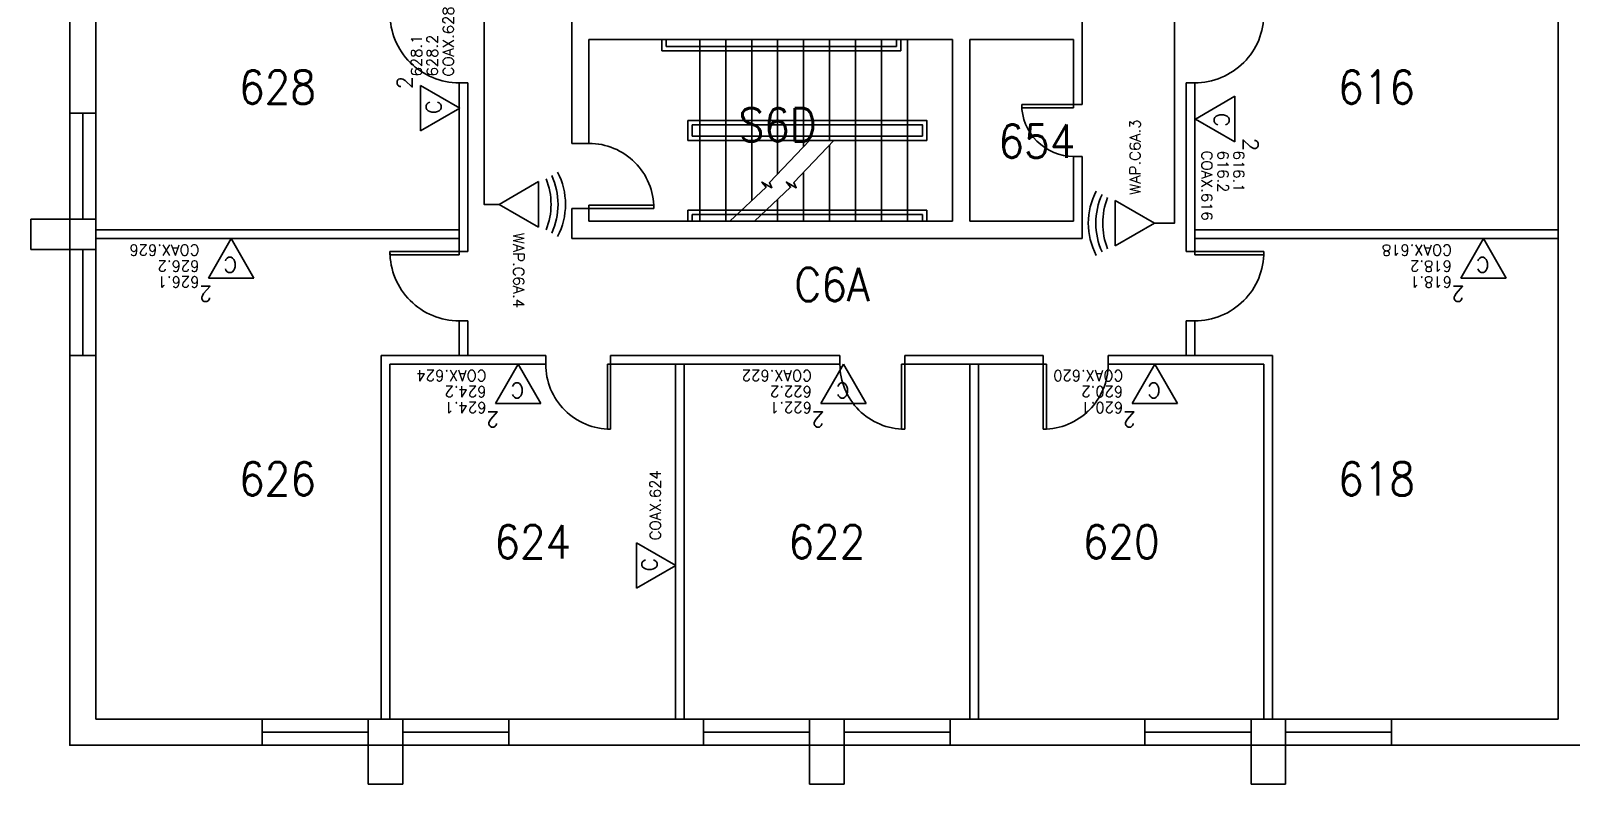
# Model space of a CAD drawing. Header units: inches. Extents: x -460 to 10305, y -938 to 5356.
# Drawn here: x 7793 to 8505, y 1931 to 2279 of the extents above; entities that cross this region are included whole.
import ezdxf
from ezdxf.enums import TextEntityAlignment as Align

# ---------------------------------------------------------------- set-up
doc = ezdxf.new("R2010")
doc.units = ezdxf.units.IN
doc.header["$MEASUREMENT"] = 0
doc.set_wipeout_variables(frame=1)
for name, color, linetype in [('01-0263-06-DWG-BFP-ARCH$0$SP-DOORS', 5, 'Continuous'), ('01-0263-06-DWG-BFP-ARCH$0$SP-GROSS', 30, 'Continuous'), ('01-0263-06-DWG-BFP-ARCH$0$SP-GUARDRAIL', 150, 'Continuous'), ('01-0263-06-DWG-BFP-ARCH$0$SP-RMNO', 7, 'Continuous'), ('01-0263-06-DWG-BFP-ARCH$0$SP-ROOM', 7, 'Continuous'), ('01-0263-06-DWG-BFP-ARCH$0$SP-STAIRS', 1, 'Continuous'), ('01-0263-06-DWG-BFP-ARCH$0$SP-WALL', 7, 'Continuous'), ('01-0263-06-DWG-BFP-ARCH$0$SP-WINDOWS', 6, 'Continuous'), ('T-Comm-E', 1, 'Continuous'), ('T-Comm-E-Wireless', 1, 'Continuous'), ('T-Comm-Path', 40, 'Continuous')]:
    doc.layers.add(name, color=color, linetype=linetype)
doc.layers.get('01-0263-06-DWG-BFP-ARCH$0$SP-ROOM').off()
doc.styles.add('01-0263-06-DWG-BFP-ARCH$0$ROMANS', font='ROMANS.shx', dxfattribs={"width": 0.9})
doc.styles.add('3-32', font='SIMPLEX.shx', dxfattribs={"height": 9})

# ---------------------------------------------------------------- blocks, each defined once
blk = doc.blocks.new('01-0263-06-DWG-BFP-ARCH$0$DOR00')
at = {"color": 0}
for p, q in [((0, 1), (0, 0)), ((1, 0), (1, 1))]:
    blk.add_line(p, q, dxfattribs=at)
blk = doc.blocks.new('01-0263-06-DWG-BFP-ARCH$0$DOR01')
at = {"color": 0}
for p, q in [((1, 1), (0, 1)), ((0, 1), (0, 0)), ((1, 0), (1, 1)), ((0, 0), (1, 0))]:
    blk.add_line(p, q, dxfattribs=at)
blk = doc.blocks.new('01-0263-06-DWG-BFP-ARCH$0$FMGRM1')
at = {"style": '01-0263-06-DWG-BFP-ARCH$0$ROMANS', "width": 0.9}
for tag, p in [('RMAREA', (0, -0.2836)), ('DATA1', (0, -0.443)), ('DATA2', (0, -0.6024)), ('DATA3', (0, -0.7618)), ('DATA4', (0, -0.9213)), ('DATA5', (0, -1.0807))]:
    blk.add_attdef(tag, text='', height=0.1172, dxfattribs=at).set_placement(p, align=Align.CENTER)
at = {"linetype": 'Continuous'}
blk.add_wipeout([(-0.375, -0.125), (0.375, -0.125), (0.375, 0.125), (-0.375, 0.125)], dxfattribs=at)
at = {"layer": '01-0263-06-DWG-BFP-ARCH$0$SP-RMNO', "style": '01-0263-06-DWG-BFP-ARCH$0$ROMANS', "width": 0.9}
blk.add_attdef('RMNUMB', text='', height=0.16, dxfattribs=at).set_placement((0, 0), align=Align.MIDDLE)
blk = doc.blocks.new('01-0263-06-DWG-BFP-ARCH', base_point=(1295.16, 1353.43))
at = {"layer": '01-0263-06-DWG-BFP-ARCH$0$SP-DOORS'}
for points in [[(1475.16, 1659.43, -0.414214), (1443.16, 1691.43, -0.414214)], [(1815.16, 1659.43, 0.414214), (1847.16, 1691.43, 0.414214)], [(1759.16, 1625.43, -0.414214), (1735.16, 1649.43, -0.414214)], [(1535.16, 1631.43, -0.414214), (1565.16, 1601.43, -0.414214)], [(1475.16, 1549.43, -0.414214), (1443.16, 1581.43, -0.414214)], [(1815.16, 1549.43, 0.414214), (1847.16, 1581.43, 0.414214)], [(1515.16, 1529.43, 0.414214), (1545.16, 1499.43, 0.414214)], [(1651.16, 1529.43, 0.414214), (1681.16, 1499.43, 0.414214)], [(1775.16, 1529.43, -0.414214), (1745.16, 1499.43, -0.414214)]]:
    blk.add_lwpolyline(points, format="xyb", dxfattribs=at)
at = {"layer": '01-0263-06-DWG-BFP-ARCH$0$SP-GROSS'}
blk.add_lwpolyline([(1995.16, 2641.43), (1295.16, 2641.43), (1295.15, 1353.42), (1995.16, 1353.43), (1995.16, 1353.43), (1995.16, 2641.43)], close=True, dxfattribs=at)
at = {"layer": '01-0263-06-DWG-BFP-ARCH$0$SP-GUARDRAIL'}
for p, q in [((1568.88, 1679.43), (1568.88, 1674.21)), ((1568.88, 1674.21), (1679.3, 1674.21)), ((1570.88, 1679.43), (1570.88, 1676.21)), ((1570.88, 1676.21), (1677.3, 1676.21)), ((1677.3, 1676.21), (1677.3, 1679.43)), ((1679.3, 1674.21), (1679.3, 1679.43)), ((1580.87, 1595.43), (1580.87, 1600.64)), ((1580.87, 1600.64), (1691.28, 1600.64)), ((1582.87, 1595.43), (1582.87, 1598.64)), ((1582.87, 1598.64), (1689.28, 1598.64)), ((1689.28, 1598.64), (1689.28, 1595.43)), ((1691.28, 1600.64), (1691.28, 1595.43))]:
    blk.add_line(p, q, dxfattribs=at)
for points in [[(1580.87, 1642.01), (1580.87, 1637.43)], [(1691.28, 1637.43), (1691.28, 1642.01), (1580.87, 1642.01)], [(1582.87, 1640.01), (1582.87, 1637.43)], [(1689.28, 1637.43), (1689.28, 1640.01), (1582.87, 1640.01)], [(1691.28, 1637.43), (1691.28, 1632.84), (1580.87, 1632.84)], [(1580.87, 1632.84), (1580.87, 1637.43)], [(1689.28, 1637.43), (1689.28, 1634.84), (1582.87, 1634.84)], [(1582.87, 1634.84), (1582.87, 1637.43)]]:
    blk.add_lwpolyline(points, dxfattribs=at)
at = {"layer": '01-0263-06-DWG-BFP-ARCH$0$SP-STAIRS'}
for p, q in [((1586.37, 1595.43), (1586.37, 1679.43)), ((1598.37, 1595.43), (1598.37, 1679.43)), ((1610.37, 1604.88), (1610.37, 1679.43)), ((1622.37, 1617.34), (1622.37, 1679.43)), ((1634.37, 1630.02), (1634.37, 1679.43)), ((1646.37, 1632.84), (1646.37, 1679.43)), ((1658.37, 1595.43), (1658.37, 1679.43)), ((1670.37, 1595.43), (1670.37, 1679.43)), ((1682.37, 1595.43), (1682.37, 1679.43)), ((1646.37, 1595.43), (1646.37, 1630.75)), ((1634.37, 1595.43), (1634.37, 1618.07)), ((1622.37, 1595.43), (1622.37, 1605.53))]:
    blk.add_line(p, q, dxfattribs=at)
for points in [[(1600.3, 1595.43), (1617.04, 1611.14), (1615.08, 1613.53), (1619.65, 1610.92), (1618.56, 1613.31), (1637.04, 1632.84)], [(1611.6, 1595.43), (1628.34, 1611.14), (1626.39, 1613.53), (1630.95, 1610.92), (1629.87, 1613.31), (1648.35, 1632.84)]]:
    blk.add_lwpolyline(points, dxfattribs=at)
at = {"layer": '01-0263-06-DWG-BFP-ARCH$0$SP-WALL'}
for p, q in [((1983.16, 2629.43), (1983.16, 1365.43)), ((1295.16, 1904.43), (1295.16, 1353.43)), ((1307.16, 1365.43), (1307.16, 1904.43)), ((1527.16, 1631.43), (1527.16, 1801.43)), ((1763.16, 1649.43), (1763.16, 1801.43)), ((1535.16, 1679.43), (1703.16, 1679.43)), ((1535.16, 1631.43), (1535.16, 1679.43)), ((1703.16, 1595.43), (1703.16, 1679.43)), ((1711.16, 1595.43), (1711.16, 1679.43)), ((1711.16, 1679.43), (1759.16, 1679.43)), ((1759.16, 1649.43), (1759.16, 1679.43)), ((1475.16, 1581.43), (1475.16, 1659.43)), ((1479.16, 1581.43), (1479.16, 1659.43)), ((1811.16, 1581.43), (1811.16, 1659.43)), ((1815.16, 1581.43), (1815.16, 1659.43)), ((1295.16, 1645.43), (1307.16, 1645.43)), ((1759.16, 1595.43), (1759.16, 1625.43)), ((1763.16, 1587.43), (1763.16, 1625.43)), ((1307.16, 1596.43), (1277.16, 1596.43)), ((1277.16, 1596.43), (1277.16, 1582.43)), ((1295.16, 1596.43), (1295.16, 1582.43)), ((1527.16, 1587.43), (1527.16, 1601.43)), ((1535.16, 1595.43), (1535.16, 1601.43)), ((1535.16, 1595.43), (1703.16, 1595.43)), ((1711.16, 1595.43), (1759.16, 1595.43)), ((1307.16, 1591.43), (1475.16, 1591.43)), ((1983.16, 1591.43), (1815.16, 1591.43)), ((1277.16, 1582.43), (1307.16, 1582.43)), ((1307.16, 1587.43), (1475.16, 1587.43)), ((1527.16, 1587.43), (1763.16, 1587.43)), ((1983.16, 1587.43), (1815.16, 1587.43)), ((1475.16, 1533.43), (1475.16, 1549.43)), ((1479.16, 1533.43), (1479.16, 1549.43)), ((1811.16, 1533.43), (1811.16, 1549.43)), ((1815.16, 1533.43), (1815.16, 1549.43)), ((1295.16, 1533.43), (1307.16, 1533.43)), ((1439.16, 1533.43), (1515.16, 1533.43)), ((1439.16, 1365.43), (1439.16, 1533.43)), ((1545.16, 1533.43), (1651.16, 1533.43)), ((1681.16, 1533.43), (1745.16, 1533.43)), ((1775.16, 1533.43), (1851.16, 1533.43)), ((1851.16, 1365.43), (1851.16, 1533.43)), ((1443.16, 1529.43), (1515.16, 1529.43)), ((1443.16, 1365.43), (1443.16, 1529.43)), ((1545.16, 1529.43), (1651.16, 1529.43)), ((1575.16, 1365.43), (1575.16, 1529.43)), ((1579.16, 1365.43), (1579.16, 1529.43)), ((1681.16, 1529.43), (1745.16, 1529.43)), ((1711.16, 1365.43), (1711.16, 1529.43)), ((1715.16, 1365.43), (1715.16, 1529.43)), ((1775.16, 1529.43), (1847.16, 1529.43)), ((1847.16, 1365.43), (1847.16, 1529.43)), ((1307.16, 1365.43), (1983.16, 1365.43)), ((1384.16, 1365.43), (1384.16, 1353.43)), ((1433.16, 1365.43), (1433.16, 1335.43)), ((1449.16, 1365.43), (1433.16, 1365.43)), ((1449.16, 1335.43), (1449.16, 1365.43)), ((1498.16, 1365.43), (1498.16, 1353.43)), ((1588.16, 1365.43), (1588.16, 1353.43)), ((1653.16, 1365.43), (1637.16, 1365.43)), ((1637.16, 1365.43), (1637.16, 1335.43)), ((1653.16, 1335.43), (1653.16, 1365.43)), ((1702.16, 1365.43), (1702.16, 1353.43)), ((1792.16, 1365.43), (1792.16, 1353.43)), ((1841.16, 1365.43), (1841.16, 1335.43)), ((1857.16, 1365.43), (1841.16, 1365.43)), ((1857.16, 1335.43), (1857.16, 1365.43)), ((1906.16, 1365.43), (1906.16, 1353.43)), ((1295.16, 1353.43), (1995.16, 1353.43)), ((1433.16, 1335.43), (1449.16, 1335.43)), ((1637.16, 1335.43), (1653.16, 1335.43)), ((1841.16, 1335.43), (1857.16, 1335.43))]:
    blk.add_line(p, q, dxfattribs=at)
blk.add_lwpolyline([(1449.16, 1353.43), (1639.16, 1353.43)], dxfattribs=at)
at = {"layer": '01-0263-06-DWG-BFP-ARCH$0$SP-WINDOWS'}
for p, q in [((1301.16, 1645.43), (1301.16, 1596.43)), ((1301.16, 1533.43), (1301.16, 1582.43)), ((1384.16, 1359.43), (1433.16, 1359.43)), ((1498.16, 1359.43), (1449.16, 1359.43)), ((1588.16, 1359.43), (1637.16, 1359.43)), ((1702.16, 1359.43), (1653.16, 1359.43)), ((1792.16, 1359.43), (1841.16, 1359.43)), ((1906.16, 1359.43), (1857.16, 1359.43))]:
    blk.add_line(p, q, dxfattribs=at)
at = {"layer": '01-0263-06-DWG-BFP-ARCH$0$SP-DOORS'}
for p, xscale, yscale, zscale, rotation in [((1759.16, 1649.43), 24, 1.5, 24, 180), ((1475.16, 1581.43), 32, 1.5, 32, 180), ((1545.16, 1529.43), 30, -1.5, 30, 270.0000000000064), ((1681.16, 1529.43), 30, -1.5, 30, 270), ((1745.16, 1529.43), 30, 1.5, 30, 270)]:
    blk.add_blockref('01-0263-06-DWG-BFP-ARCH$0$DOR01', p, dxfattribs=dict(at, xscale=xscale, yscale=yscale, zscale=zscale, rotation=rotation))
for p, xscale, yscale, zscale in [((1535.16, 1601.43), 30, 1.5, 30), ((1815.16, 1581.43), 32, -1.5, 32)]:
    blk.add_blockref('01-0263-06-DWG-BFP-ARCH$0$DOR01', p, dxfattribs=dict(at, xscale=xscale, yscale=yscale, zscale=zscale))
at = {"layer": '01-0263-06-DWG-BFP-ARCH$0$SP-WALL'}
for p, xscale, yscale, zscale, rotation in [((1475.16, 1691.43), 32, 4, 32, 270), ((1815.16, 1691.43), 32, -4, 32, 270), ((1759.16, 1649.43), 24, 4, 24, 270), ((1535.16, 1601.43), 30, 8, 30, 90), ((1475.16, 1581.43), 32, 4, 32, 270), ((1815.16, 1581.43), 32, -4, 32, 270), ((1545.16, 1529.43), 30, -4, 30, 180), ((1681.16, 1529.43), 30, -4, 30, 180)]:
    blk.add_blockref('01-0263-06-DWG-BFP-ARCH$0$DOR00', p, dxfattribs=dict(at, xscale=xscale, yscale=yscale, zscale=zscale, rotation=rotation))
at = {"layer": '01-0263-06-DWG-BFP-ARCH$0$SP-WALL', "xscale": 30, "yscale": 4, "zscale": 30}
blk.add_blockref('01-0263-06-DWG-BFP-ARCH$0$DOR00', (1745.16, 1529.43), dxfattribs=at)
at = {"layer": '01-0263-06-DWG-BFP-ARCH$0$SP-ROOM'}
ref = blk.add_blockref('01-0263-06-DWG-BFP-ARCH$0$FMGRM1', (1391.16, 1657.43), dxfattribs=dict(at, xscale=96, yscale=96, zscale=96))
ref.add_attrib('RMNUMB', '628', dxfattribs={"layer": '01-0263-06-DWG-BFP-ARCH$0$SP-RMNO', "height": 15.36, "style": '01-0263-06-DWG-BFP-ARCH$0$ROMANS', "width": 0.9}).set_placement((1391.16, 1657.43), align=Align.MIDDLE)
ref = blk.add_blockref('01-0263-06-DWG-BFP-ARCH$0$FMGRM1', (1899.16, 1657.43), dxfattribs=dict(at, xscale=96, yscale=96, zscale=96))
ref.add_attrib('RMNUMB', '616', dxfattribs={"layer": '01-0263-06-DWG-BFP-ARCH$0$SP-RMNO', "height": 15.36, "style": '01-0263-06-DWG-BFP-ARCH$0$ROMANS', "width": 0.9}).set_placement((1899.16, 1657.43), align=Align.MIDDLE)
ref = blk.add_blockref('01-0263-06-DWG-BFP-ARCH$0$FMGRM1', (1622.37, 1640.01), dxfattribs=dict(at, xscale=96, yscale=96, zscale=96))
ref.add_attrib('RMNUMB', 'S6D', dxfattribs={"layer": '01-0263-06-DWG-BFP-ARCH$0$SP-RMNO', "height": 15.36, "style": '01-0263-06-DWG-BFP-ARCH$0$ROMANS', "width": 0.9}).set_placement((1622.37, 1640.01), align=Align.MIDDLE)
ref = blk.add_blockref('01-0263-06-DWG-BFP-ARCH$0$FMGRM1', (1742.19, 1632.46), dxfattribs=dict(at, xscale=96, yscale=96, zscale=96))
ref.add_attrib('RMNUMB', '654', dxfattribs={"layer": '01-0263-06-DWG-BFP-ARCH$0$SP-RMNO', "height": 15.36, "style": '01-0263-06-DWG-BFP-ARCH$0$ROMANS', "width": 0.9}).set_placement((1742.19, 1632.46), align=Align.MIDDLE)
ref = blk.add_blockref('01-0263-06-DWG-BFP-ARCH$0$FMGRM1', (1647.55, 1566.22), dxfattribs=dict(at, xscale=96, yscale=96, zscale=96))
ref.add_attrib('RMNUMB', 'C6A', dxfattribs={"layer": '01-0263-06-DWG-BFP-ARCH$0$SP-RMNO', "height": 15.36, "style": '01-0263-06-DWG-BFP-ARCH$0$ROMANS', "width": 0.9}).set_placement((1647.55, 1566.22), align=Align.MIDDLE)
ref = blk.add_blockref('01-0263-06-DWG-BFP-ARCH$0$FMGRM1', (1391.16, 1476.43), dxfattribs=dict(at, xscale=96, yscale=96, zscale=96))
ref.add_attrib('RMNUMB', '626', dxfattribs={"layer": '01-0263-06-DWG-BFP-ARCH$0$SP-RMNO', "height": 15.36, "style": '01-0263-06-DWG-BFP-ARCH$0$ROMANS', "width": 0.9}).set_placement((1391.16, 1476.43), align=Align.MIDDLE)
ref = blk.add_blockref('01-0263-06-DWG-BFP-ARCH$0$FMGRM1', (1899.16, 1476.43), dxfattribs=dict(at, xscale=96, yscale=96, zscale=96))
ref.add_attrib('RMNUMB', '618', dxfattribs={"layer": '01-0263-06-DWG-BFP-ARCH$0$SP-RMNO', "height": 15.36, "style": '01-0263-06-DWG-BFP-ARCH$0$ROMANS', "width": 0.9}).set_placement((1899.16, 1476.43), align=Align.MIDDLE)
ref = blk.add_blockref('01-0263-06-DWG-BFP-ARCH$0$FMGRM1', (1509.16, 1447.43), dxfattribs=dict(at, xscale=96, yscale=96, zscale=96))
ref.add_attrib('RMNUMB', '624', dxfattribs={"layer": '01-0263-06-DWG-BFP-ARCH$0$SP-RMNO', "height": 15.36, "style": '01-0263-06-DWG-BFP-ARCH$0$ROMANS', "width": 0.9}).set_placement((1509.16, 1447.43), align=Align.MIDDLE)
ref = blk.add_blockref('01-0263-06-DWG-BFP-ARCH$0$FMGRM1', (1645.16, 1447.43), dxfattribs=dict(at, xscale=96, yscale=96, zscale=96))
ref.add_attrib('RMNUMB', '622', dxfattribs={"layer": '01-0263-06-DWG-BFP-ARCH$0$SP-RMNO', "height": 15.36, "style": '01-0263-06-DWG-BFP-ARCH$0$ROMANS', "width": 0.9}).set_placement((1645.16, 1447.43), align=Align.MIDDLE)
ref = blk.add_blockref('01-0263-06-DWG-BFP-ARCH$0$FMGRM1', (1781.16, 1447.43), dxfattribs=dict(at, xscale=96, yscale=96, zscale=96))
ref.add_attrib('RMNUMB', '620', dxfattribs={"layer": '01-0263-06-DWG-BFP-ARCH$0$SP-RMNO', "height": 15.36, "style": '01-0263-06-DWG-BFP-ARCH$0$ROMANS', "width": 0.9}).set_placement((1781.16, 1447.43), align=Align.MIDDLE)
blk = doc.blocks.new('WIRELESS')
for p, q in [((10.5, 18.19), (-10.5, 18.19)), ((-10.5, 18.19), (0, 0)), ((0, 0), (10.5, 18.19))]:
    blk.add_line(p, q)
for centre, start, end in [((0, -1.44), 62.42971, 117.57029), ((0, -4.89), 65.52052, 114.47948), ((0, -8.1), 68.40947, 111.59053)]:
    blk.add_arc(centre, 32.08, start, end)
at = {"style": '3-32', "flags": 1}
for tag, p in [('RM_NUMBER', (50.85, 153.68)), ('UTP_CATEGORY', (50.85, 140.31)), ('QUANTITY_UTP', (50.85, 127.18)), ('WIRELESS_OUTLET_LOCATION', (50.85, 114.16)), ('TELECOMM_ROOM', (50.85, 100.31)), ('QTY_COAX', (50.33, 74.2)), ('POS_2', (166.1, 63.3)), ('POS_3', (166.1, 55.3)), ('POS_4', (166.1, 46.8)), ('POS_5', (166.1, 38.67)), ('POS_6', (166.1, 30.05))]:
    blk.add_attdef(tag, p, '', height=5, dxfattribs=at)
at = {"flags": 1}
for tag, p in [('SERIAL_NUMBER', (51.84, 50.25)), ('MAC_ADDRESS', (51.84, 26.25)), ('ELEVATION', (51.84, 2.25)), ('WO_NUMBER', (53.96, -25.57))]:
    blk.add_attdef(tag, text='', height=5, dxfattribs=at).set_placement(p, align=Align.BOTTOM_LEFT)
at = {"style": '3-32'}
blk.add_attdef('POS_1', (13.17, 6.52), '', height=5, dxfattribs=at)
blk = doc.blocks.new('COAX')
for p, q in [((0, 0), (-10.5, 18.19)), ((-10.5, 18.19), (10.5, 18.19)), ((10.5, 18.19), (0, 0))]:
    blk.add_line(p, q)
at = {"insert": (-2.75, 15.62), "char_height": 7, "width": 12.7033, "attachment_point": 1, "style": '3-32'}
blk.add_mtext('C', dxfattribs=at)
at = {"style": '3-32', "flags": 1}
for tag, p in [('RM_NUMBER', (77.38, 143.39)), ('UTP_CATEGORY', (77.38, 130.01)), ('QUANTITY_UTP', (77.38, 116.89)), ('WIRELESS_OUTLET_LOCATION', (77.38, 103.87)), ('TELECOMM_ROOM', (77.38, 90.01)), ('QTY_COAX', (76.24, 61.6)), ('POS_2', (195.32, 34.73)), ('POS_3', (195.32, 26.23)), ('POS_4', (195.32, 18.11)), ('POS_5', (195.32, 9.86)), ('POS_6', (195.32, 1.36))]:
    blk.add_attdef(tag, p, '', height=5, dxfattribs=at)
at = {"flags": 1}
blk.add_attdef('WO_NUMBER', text='', height=5, dxfattribs=at).set_placement((76.13, 44.53), align=Align.BOTTOM_LEFT)
at = {"style": '3-32'}
blk.add_attdef('POS_1', (11.65, 6.96), '', height=5, dxfattribs=at)
blk = doc.blocks.new('VOICE(1)DATA(1)COAX(1)')
for p, q in [((0, 0), (-10.5, 18.19)), ((-10.5, 18.19), (10.5, 18.19)), ((10.5, 18.19), (0, 0))]:
    blk.add_line(p, q)
at = {"char_height": 7, "attachment_point": 1, "style": '3-32'}
for s, insert, width in [('2', (8.78, 29.02), 11.7808), ('C', (-2.75, 15.62), 12.7033)]:
    blk.add_mtext(s, dxfattribs=dict(at, insert=insert, width=width))
at = {"style": '3-32', "flags": 1}
for tag, p in [('RM_NUMBER', (92.08, 138.94)), ('UTP_CATEGORY', (92.08, 125.57)), ('QUANTITY_UTP', (92.08, 112.44)), ('WIRELESS_OUTLET_LOCATION', (92.08, 99.43)), ('TELECOMM_ROOM', (92.08, 85.57)), ('QTY_COAX', (91.33, 59.47)), ('POS_4', (202.73, 34.3)), ('POS_5', (202.73, 26.05)), ('POS_6', (202.73, 17.55))]:
    blk.add_attdef(tag, p, '', height=5, dxfattribs=at)
at = {"flags": 1}
blk.add_attdef('WO_NUMBER', text='', height=5, dxfattribs=at).set_placement((90.2, 43.13), align=Align.BOTTOM_LEFT)
at = {"style": '3-32'}
for tag, p in [('POS_1', (14.63, 17.54)), ('POS_2', (14.64, 10.22)), ('POS_3', (14.62, 2.8))]:
    blk.add_attdef(tag, p, '', height=5, dxfattribs=at)

msp = doc.modelspace()

# ---------------------------------------------------------------- block references
msp.add_blockref('01-0263-06-DWG-BFP-ARCH', (7811.4, 1949.11))

# ---------------------------------------------------------------- next in the draw order: linework, layer by layer
at = {"layer": 'T-Comm-Path'}
for points in [[(8058.45, 2673.17), (8058.45, 2685.36), (8322.02, 2685.36), (8322.02, 2190.25), (8312.85, 2190.25)], [(8047.5, 2635.17), (8002.89, 2635.17), (8002.89, 2198.96), (8009.89, 2198.96)]]:
    msp.add_lwpolyline(points, dxfattribs=at)

# ---------------------------------------------------------------- next in the draw order: block references
at = {"layer": 'T-Comm-E'}
for name, p, rotation, values in [('VOICE(1)DATA(1)COAX(1)', (7991.72, 2243.43), 90, {'POS_1': '628.1', 'POS_2': '628.2', 'POS_3': 'COAX.628'}), ('VOICE(1)DATA(1)COAX(1)', (8331.72, 2238.38), 270, {'POS_1': '616.1', 'POS_2': '616.2', 'POS_3': 'COAX.616'}), ('VOICE(1)DATA(1)COAX(1)', (7885.97, 2183.11), 180, {'POS_1': '626.1', 'POS_2': '626.2', 'POS_3': 'COAX.626'}), ('VOICE(1)DATA(1)COAX(1)', (8464.89, 2183.11), 180, {'POS_1': '618.1', 'POS_2': '618.2', 'POS_3': 'COAX.618'}), ('VOICE(1)DATA(1)COAX(1)', (8018.67, 2125.11), 180, {'POS_1': '624.1', 'POS_2': '624.2', 'POS_3': 'COAX.624'}), ('VOICE(1)DATA(1)COAX(1)', (8169.06, 2125.11), 180, {'POS_1': '622.1', 'POS_2': '622.2', 'POS_3': 'COAX.622'}), ('VOICE(1)DATA(1)COAX(1)', (8312.96, 2125.11), 180, {'POS_1': '620.1', 'POS_2': '620.2', 'POS_3': 'COAX.620'}), ('COAX', (8091.5, 2032.11), 90, {'POS_1': 'COAX.624'})]:
    msp.add_blockref(name, p, dxfattribs=dict(at, rotation=rotation)).add_auto_attribs(values)
at = {"layer": 'T-Comm-E-Wireless'}
for p, rotation, values in [((8312.85, 2190.25), 90, {'POS_1': 'WAP.C6A.3'}), ((8009.89, 2198.96), 270, {'POS_1': 'WAP.C6A.4'})]:
    msp.add_blockref('WIRELESS', p, dxfattribs=dict(at, rotation=rotation)).add_auto_attribs(values)

doc.saveas('drawing.dxf')
